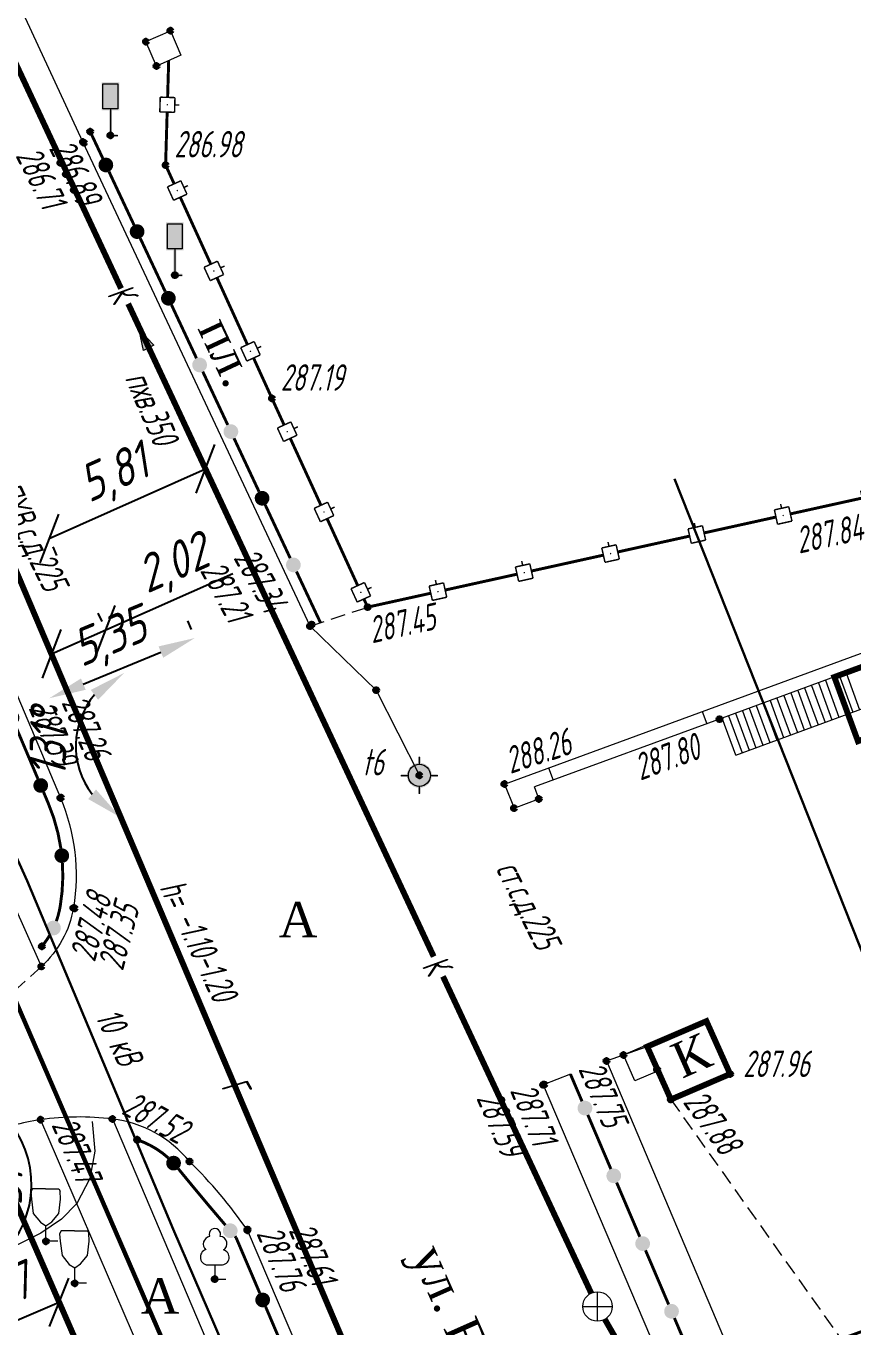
# Model space of a CAD drawing. Header units: metres. Extents: x -857 to 4713, y -766 to 4803.
# Drawn here: x 1902.26 to 1930.33, y 1493.34 to 1537.49 of the extents above; entities that cross this region are included whole.
import ezdxf

# ---------------------------------------------------------------- set-up
doc = ezdxf.new("R2010")
doc.units = ezdxf.units.M
doc.set_wipeout_variables(frame=1)
for name, pattern in [('COMMUN', [6, 5, -1]), ('DASHED', [0.75, 0.5, -0.25]), ('DASHEDX2', [1.5, 1, -0.5])]:
    doc.linetypes.add(name, pattern=pattern)
for name, color, linetype, lineweight, transparency in [('51361800', 7, 'Continuous', 18, 0.65), ('71133100', 7, 'Continuous', 18, 0.65), ('71133200', 7, 'Continuous', 18, 0.65), ('82211000', 7, 'Continuous', 18, 0.65), ('82212000', 7, 'Continuous', 18, 0.65), ('82212100', 7, 'Continuous', 18, 0.65), ('Commun', 7, 'Continuous', 18, 0.65), ('ELE_SKLAD', 7, 'Continuous', 18, 0.65), ('GEO_POINTS', 7, 'Continuous', 18, 0.65), ('Otm', 7, 'Continuous', 18, 0.65), ('R_Поверхность9_CNT-MIN', 7, 'Continuous', 18, 0.65), ('Sit', 7, 'Continuous', 18, 0.65), ('Text', 7, 'Continuous', 18, 0.65), ('Text_com', 7, 'Continuous', 18, 0.65), ('Us_znak', 7, 'Continuous', 18, 0.65), ('Us_znak_fon', 7, 'Continuous', 18, 0.65)]:
    doc.layers.add(name, color=color, linetype=linetype, lineweight=lineweight, transparency=transparency)
doc.styles.add('eskd', font='ESKD1.shx', dxfattribs={"width": 1.2, "oblique": 15})
doc.styles.get("Standard").update_dxf_attribs({"font": 'GOST_0.TTF', "oblique": 15})
doc.styles.add('style1', font='times.ttf', dxfattribs={"height": 1})
doc.linetypes.add('KABELww_500', pattern='A,0.0001,-0.4,[131,ltypeshp.shx,S=0.4,R=90,X=0.4,Y=-0.4],0.2,[131,ltypeshp.shx,S=0.2,R=90,X=0.4,Y=-0.2],3.6,[131,ltypeshp.shx,S=0.2,R=-90,X=-0.4,Y=0.2],0.2,[131,ltypeshp.shx,S=0.4,R=-90,X=-0.4,Y=0.4],-0.8,4,-0.4', length=9.6001)
doc.linetypes.add('ПОДЗ_ЛИНИИ_СВЯЗИ', pattern='A,4.8,-0.2,[133,ltypeshp.shx,S=0.2,R=0,X=-0.2,Y=0],-0.2,4.8,-2', length=12)
doc.dimstyles.new('ISO-25', dxfattribs={"dimtxt": 2.5, "dimasz": 2.5, "dimexe": 1.25, "dimexo": 0.625, "dimtad": 1, "dimtxsty": 'Standard', "dimcen": 2.5, "dimadec": 0, "dimazin": 0, "dimtfac": 1, "dimtmove": 0, "dimatfit": 3, "dimfxl": 1, "dimarcsym": 0})

# ---------------------------------------------------------------- blocks, each defined once
blk = doc.blocks.new('71133100')
for p, q in [((-0.39, 0.96), (0.43, 0.96)), ((0, 0.96), (0, 0)), ((0, 0), (0.75, 0))]:
    blk.add_line(p, q)
for centre, radius, start, end in [((-0.26, 2.38), 0.52, 101.09, 227.21), ((0.01, 3.04), 0.39, 339.52, 198.62), ((0.33, 2.4), 0.5, 301.87, 85.62), ((-0.439, 1.495), 0.538, 107.10582, 275.23057), ((0.46, 1.48), 0.52, 267.04, 76.7)]:
    blk.add_arc(centre, radius, start, end)
at = {"style": 'eskd', "oblique": 14.99998}
blk.add_attdef('Z', (1.702, -0.173), '', height=2, dxfattribs=at)
blk = doc.blocks.new('71133200')
for p, q in [((-0.924145, 3.560442), (-1.024145, 3.360442)), ((-0.024145, 3.560442), (-0.924145, 3.560442)), ((-0.024145, 3.560442), (0.875855, 3.560442)), ((0.875855, 3.560442), (0.958164, 3.395824)), ((-1.024145, 3.360442), (-0.977382, 2.864397)), ((-0.977382, 2.864397), (-0.861899, 1.88241)), ((0.861899, 1.88241), (0.975974, 2.864397)), ((0.975974, 2.864397), (0.958164, 3.395824)), ((-0.861899, 1.88241), (-0.374616, 1.28565)), ((0.401375, 1.321765), (0.861899, 1.88241)), ((-0.374616, 1.28565), (0, 1.039723)), ((0, 1.039723), (0.401375, 1.321765)), ((0, 0), (0, 1.039723)), ((0.8, 0), (0, 0))]:
    blk.add_line(p, q)
at = {"style": 'eskd', "oblique": 14.99997778}
blk.add_attdef('Z', (1.873004, -0.239356), '', height=2, dxfattribs=at)
blk = doc.blocks.new('*U50')
at = {"layer": '82212100', "linetype": 'Continuous', "ltscale": 0.5}
for points in [[(5192343.338, 4969098.199, 1), (5192343.291, 4969098.182, 1)], [(5192340.522, 4969097.164, 1), (5192340.475, 4969097.147, 1)]]:
    blk.add_hatch(color=256, dxfattribs=at).paths.add_polyline_path(points, flags=0)
for points, const_width in [([(5192340.733, 4969097.242), (5192343.08, 4969098.104)], 0.1), ([(5192342.994, 4969098.339), (5192343.463, 4969098.511)], 0.05), ([(5192343.166, 4969097.869), (5192342.994, 4969098.339)], 0.05), ([(5192343.463, 4969098.511), (5192343.636, 4969098.042)], 0.05), ([(5192343.636, 4969098.042), (5192343.166, 4969097.869)], 0.05), ([(5192343.401, 4969097.956), (5192343.453, 4969097.815)], 0.05), ([(5192340.178, 4969097.304), (5192340.647, 4969097.477)], 0.05), ([(5192340.35, 4969096.835), (5192340.178, 4969097.304)], 0.05), ([(5192340.647, 4969097.477), (5192340.82, 4969097.007)], 0.05), ([(5192340.82, 4969097.007), (5192340.35, 4969096.835)], 0.05), ([(5192340.585, 4969096.921), (5192340.637, 4969096.78)], 0.05)]:
    blk.add_lwpolyline(points, dxfattribs=dict(at, const_width=const_width))
at = {"layer": '82212100', "ltscale": 0.5, "const_width": 0.1}
blk.add_lwpolyline([(5192343.549, 4969098.276), (5192343.628, 4969098.305)], dxfattribs=at)
at = {"layer": '82212100', "linetype": 'Continuous', "ltscale": 0.5, "flags": 128}
blk.add_lwpolyline([(5192339.091, 4969096.639, 0.1, 0.1, 0), (5192340.264, 4969097.07, 0, 0, 0)], format="xyseb", dxfattribs=at)
blk = doc.blocks.new('*U61')
at = {"layer": '82211000', "linetype": 'Continuous', "ltscale": 0.5}
for points in [[(5192318.876, 4969103.266, 1), (5192318.535, 4969103.632, 1)], [(5192320.791, 4969100.965, 1), (5192320.465, 4969101.344, 1)], [(5192321.829, 4969098.573, 1), (5192321.632, 4969099.033, 1)], [(5192322.81, 4969096.273, 1), (5192322.614, 4969096.733, 1)], [(5192323.791, 4969093.974, 1), (5192323.595, 4969094.434, 1)], [(5192324.772, 4969091.675, 1), (5192324.576, 4969092.135, 1)], [(5192325.753, 4969089.375, 1), (5192325.557, 4969089.835, 1)], [(5192326.735, 4969087.076, 1), (5192326.538, 4969087.536, 1)], [(5192327.717, 4969084.777, 1), (5192327.52, 4969085.236, 1)], [(5192328.702, 4969082.479, 1), (5192328.505, 4969082.939, 1)], [(5192329.687, 4969080.182, 1), (5192329.49, 4969080.641, 1)], [(5192330.673, 4969077.884, 1), (5192330.476, 4969078.343, 1)], [(5192331.658, 4969075.586, 1), (5192331.461, 4969076.046, 1)], [(5192332.644, 4969073.289, 1), (5192332.447, 4969073.748, 1)], [(5192333.63, 4969070.992, 1), (5192333.433, 4969071.451, 1)], [(5192334.616, 4969068.694, 1), (5192334.419, 4969069.154, 1)], [(5192335.602, 4969066.397, 1), (5192335.405, 4969066.857, 1)], [(5192336.589, 4969064.1, 1), (5192336.391, 4969064.559, 1)], [(5192337.575, 4969061.803, 1), (5192337.378, 4969062.262, 1)]]:
    blk.add_hatch(color=256, dxfattribs=at).paths.add_polyline_path(points, flags=0)
at = {"layer": '82211000', "ltscale": 0.5, "const_width": 0.1}
blk.add_lwpolyline([(5192318.528, 4969103.624, 0.104596), (5192317.469, 4969104.242, 0.104596)], format="xyb", dxfattribs=at)
at = {"layer": '82211000', "linetype": 'Continuous', "ltscale": 0.5}
for points in [[(5192320.465, 4969101.344, 0.1, 0.1, -0.006177), (5192318.898, 4969103.219, 0.1, 0.1, 0.004219), (5192318.868, 4969103.259, 0, 0, 0)], [(5192321.632, 4969099.033, 0.1, 0.1, 0), (5192320.824, 4969100.927, 0.1, 0.1, -0.000126), (5192320.791, 4969100.965, 0, 0, 0)], [(5192327.52, 4969085.236, 0.1, 0.1, 0), (5192327.476, 4969085.338, 0.1, 0.1, 0), (5192326.735, 4969087.076, 0, 0, 0)], [(5192332.447, 4969073.748, 0.1, 0.1, 0), (5192331.9, 4969075.021, 0.1, 0.1, 0), (5192331.658, 4969075.586, 0, 0, 0)]]:
    blk.add_lwpolyline(points, format="xyseb", dxfattribs=at)
at = {"layer": '82211000', "linetype": 'Continuous', "ltscale": 0.5, "const_width": 0.1}
for points in [[(5192322.614, 4969096.733), (5192321.829, 4969098.573)], [(5192323.595, 4969094.434), (5192322.81, 4969096.273)], [(5192324.576, 4969092.135), (5192323.791, 4969093.974)], [(5192325.557, 4969089.835), (5192324.772, 4969091.675)], [(5192326.538, 4969087.536), (5192325.753, 4969089.375)], [(5192328.505, 4969082.939), (5192327.717, 4969084.777)], [(5192329.49, 4969080.641), (5192328.702, 4969082.479)], [(5192330.476, 4969078.343), (5192329.687, 4969080.182)], [(5192331.461, 4969076.046), (5192330.673, 4969077.884)], [(5192333.433, 4969071.451), (5192332.644, 4969073.289)], [(5192334.419, 4969069.154), (5192333.63, 4969070.992)], [(5192335.405, 4969066.857), (5192334.616, 4969068.694)], [(5192336.391, 4969064.559), (5192335.602, 4969066.397)], [(5192337.378, 4969062.262), (5192336.589, 4969064.1)]]:
    blk.add_lwpolyline(points, dxfattribs=at)
at = {"layer": '82211000', "linetype": 'Continuous', "ltscale": 0.5, "flags": 128}
blk.add_lwpolyline([(5192337.969, 4969060.884, 0.1, 0.1, 0), (5192337.575, 4969061.803, 0, 0, 0)], format="xyseb", dxfattribs=at)
blk = doc.blocks.new('*U62')
at = {"layer": '82211000', "linetype": 'Continuous', "ltscale": 0.5}
for points in [[(5192312.151, 4969121.11, 1), (5192312.346, 4969120.65, 1)], [(5192313.125, 4969118.808, 1), (5192313.32, 4969118.347, 1)], [(5192314.099, 4969116.505, 1), (5192314.294, 4969116.045, 1)], [(5192314.885, 4969114.14, 1), (5192314.938, 4969113.643, 1)], [(5192314.735, 4969111.661, 1), (5192314.524, 4969111.208, 1)]]:
    blk.add_hatch(color=256, dxfattribs=at).paths.add_polyline_path(points, flags=0)
at = {"layer": '82211000', "linetype": 'Continuous', "ltscale": 0.5, "flags": 128}
blk.add_lwpolyline([(5192311.762, 4969122.031, 0.1, 0.1, 0), (5192312.151, 4969121.11, 0, 0, 0)], format="xyseb", dxfattribs=at)
at = {"layer": '82211000', "linetype": 'Continuous', "ltscale": 0.5, "const_width": 0.1}
for points in [[(5192312.346, 4969120.65), (5192313.125, 4969118.808)], [(5192313.32, 4969118.347), (5192314.099, 4969116.505)]]:
    blk.add_lwpolyline(points, dxfattribs=at)
at = {"layer": '82211000', "linetype": 'Continuous', "ltscale": 0.5}
for points in [[(5192314.294, 4969116.045, 0.1, 0.1, 0), (5192314.45, 4969115.675, 0.1, 0.1, -0.063691), (5192314.88, 4969114.14, 0, 0, 0)], [(5192314.933, 4969113.643, 0.1, 0.1, -0.058102), (5192314.86, 4969112.19, 0.1, 0.1, -0.047329), (5192314.725, 4969111.666, 0, 0, 0)]]:
    blk.add_lwpolyline(points, format="xyseb", dxfattribs=at)
at = {"layer": '82211000', "ltscale": 0.5, "const_width": 0.1}
blk.add_lwpolyline([(5192314.515, 4969111.213, -0.042907), (5192314.234, 4969110.81, -0.042907)], format="xyb", dxfattribs=at)
blk = doc.blocks.new('*U65')
at = {"layer": '82211000', "linetype": 'Continuous', "ltscale": 0.5}
for points in [[(5192332.57, 4969105.548, 1), (5192332.766, 4969105.088, 1)], [(5192333.55, 4969103.248, 1), (5192333.746, 4969102.788, 1)], [(5192334.53, 4969100.948, 1), (5192334.726, 4969100.488, 1)], [(5192335.51, 4969098.648, 1), (5192335.706, 4969098.188, 1)]]:
    blk.add_hatch(color=256, dxfattribs=at).paths.add_polyline_path(points, flags=0)
at = {"layer": '82211000', "linetype": 'Continuous', "ltscale": 0.5, "flags": 128}
blk.add_lwpolyline([(5192332.178, 4969106.468, 0.1, 0.1, 0), (5192332.57, 4969105.548, 0, 0, 0)], format="xyseb", dxfattribs=at)
at = {"layer": '82211000', "linetype": 'Continuous', "ltscale": 0.5, "const_width": 0.1}
for points in [[(5192332.766, 4969105.088), (5192333.55, 4969103.248)], [(5192333.746, 4969102.788), (5192334.53, 4969100.948)], [(5192334.726, 4969100.488), (5192335.51, 4969098.648)], [(5192335.706, 4969098.188), (5192336.49, 4969096.348)]]:
    blk.add_lwpolyline(points, dxfattribs=at)
blk = doc.blocks.new('*U72')
at = {"layer": '82212000', "linetype": 'Continuous', "ltscale": 0.5}
for points in [[(5192318.496, 4969139.419, 1), (5192318.495, 4969139.369, 1)], [(5192318.819, 4969136.503, 1), (5192318.839, 4969136.457, 1)], [(5192320.062, 4969133.773, 1), (5192320.083, 4969133.727, 1)], [(5192321.306, 4969131.042, 1), (5192321.327, 4969130.997, 1)], [(5192322.552, 4969128.313, 1), (5192322.573, 4969128.268, 1)], [(5192342.303, 4969126.086, 1), (5192342.352, 4969126.097, 1)], [(5192323.801, 4969125.586, 1), (5192323.822, 4969125.541, 1)], [(5192339.373, 4969125.439, 1), (5192339.422, 4969125.45, 1)], [(5192336.444, 4969124.792, 1), (5192336.493, 4969124.803, 1)], [(5192333.514, 4969124.146, 1), (5192333.563, 4969124.157, 1)], [(5192330.585, 4969123.499, 1), (5192330.634, 4969123.51, 1)], [(5192327.655, 4969122.852, 1), (5192327.704, 4969122.863, 1)], [(5192325.051, 4969122.859, 1), (5192325.072, 4969122.813, 1)]]:
    blk.add_hatch(color=256, dxfattribs=at).paths.add_polyline_path(points, flags=0)
at = {"layer": '82212000', "linetype": 'Continuous', "ltscale": 0.5, "flags": 128}
blk.add_lwpolyline([(5192318.54, 4969140.893, 0.1, 0.1, 0), (5192318.503, 4969139.643, 0, 0, 0)], format="xyseb", dxfattribs=at)
at = {"layer": '82212000', "linetype": 'Continuous', "ltscale": 0.5}
for points, const_width in [([(5192318.238, 4969139.151), (5192318.253, 4969139.651)], 0.05), ([(5192318.253, 4969139.651), (5192318.753, 4969139.636)], 0.05), ([(5192318.753, 4969139.636), (5192318.738, 4969139.136)], 0.05), ([(5192318.746, 4969139.386), (5192318.896, 4969139.382)], 0.05), ([(5192318.738, 4969139.136), (5192318.238, 4969139.151)], 0.05), ([(5192318.498, 4969136.604), (5192318.953, 4969136.811)], 0.05), ([(5192318.705, 4969136.149), (5192318.498, 4969136.604)], 0.05), ([(5192318.953, 4969136.811), (5192319.16, 4969136.356)], 0.05), ([(5192319.056, 4969136.583), (5192319.193, 4969136.646)], 0.05), ([(5192319.16, 4969136.356), (5192318.705, 4969136.149)], 0.05), ([(5192318.933, 4969136.252), (5192319.969, 4969133.977)], 0.1), ([(5192319.741, 4969133.874), (5192320.196, 4969134.081)], 0.05), ([(5192320.196, 4969134.081), (5192320.404, 4969133.626)], 0.05), ([(5192320.3, 4969133.853), (5192320.437, 4969133.916)], 0.05), ([(5192319.949, 4969133.419), (5192319.741, 4969133.874)], 0.05), ([(5192320.404, 4969133.626), (5192319.949, 4969133.419)], 0.05), ([(5192320.176, 4969133.522), (5192321.213, 4969131.247)], 0.1), ([(5192320.985, 4969131.144), (5192321.44, 4969131.351)], 0.05), ([(5192321.44, 4969131.351), (5192321.647, 4969130.896)], 0.05), ([(5192321.192, 4969130.689), (5192320.985, 4969131.144)], 0.05), ([(5192321.647, 4969130.896), (5192321.192, 4969130.689)], 0.05), ([(5192321.544, 4969131.123), (5192321.68, 4969131.186)], 0.05), ([(5192322.231, 4969128.414), (5192322.686, 4969128.622)], 0.05), ([(5192322.686, 4969128.622), (5192322.894, 4969128.168)], 0.05), ([(5192322.439, 4969127.959), (5192322.231, 4969128.414)], 0.05), ([(5192322.894, 4969128.168), (5192322.439, 4969127.959)], 0.05), ([(5192322.79, 4969128.395), (5192322.926, 4969128.457)], 0.05), ([(5192322.667, 4969128.063), (5192323.708, 4969125.791)], 0.1), ([(5192342.029, 4969126.281), (5192342.517, 4969126.389)], 0.05), ([(5192342.273, 4969126.335), (5192342.241, 4969126.482)], 0.05), ([(5192342.517, 4969126.389), (5192342.625, 4969125.901)], 0.05), ([(5192339.642, 4969125.498), (5192342.083, 4969126.037)], 0.1), ([(5192342.137, 4969125.793), (5192342.029, 4969126.281)], 0.05), ([(5192323.48, 4969125.687), (5192323.935, 4969125.895)], 0.05), ([(5192323.689, 4969125.232), (5192323.48, 4969125.687)], 0.05), ([(5192323.935, 4969125.895), (5192324.143, 4969125.44)], 0.05), ([(5192324.039, 4969125.667), (5192324.176, 4969125.73)], 0.05), ([(5192339.1, 4969125.635), (5192339.588, 4969125.742)], 0.05), ([(5192339.207, 4969125.146), (5192339.1, 4969125.635)], 0.05), ([(5192339.344, 4969125.689), (5192339.311, 4969125.835)], 0.05), ([(5192339.588, 4969125.742), (5192339.696, 4969125.254)], 0.05), ([(5192342.625, 4969125.901), (5192342.137, 4969125.793)], 0.05), ([(5192324.143, 4969125.44), (5192323.689, 4969125.232)], 0.05), ([(5192323.916, 4969125.336), (5192324.957, 4969123.063)], 0.1), ([(5192336.17, 4969124.988), (5192336.658, 4969125.096)], 0.05), ([(5192336.414, 4969125.042), (5192336.382, 4969125.188)], 0.05), ([(5192336.658, 4969125.096), (5192336.766, 4969124.608)], 0.05), ([(5192336.712, 4969124.852), (5192339.154, 4969125.391)], 0.1), ([(5192339.696, 4969125.254), (5192339.207, 4969125.146)], 0.05), ([(5192333.783, 4969124.205), (5192336.224, 4969124.744)], 0.1), ([(5192336.278, 4969124.5), (5192336.17, 4969124.988)], 0.05), ([(5192333.241, 4969124.341), (5192333.729, 4969124.449)], 0.05), ([(5192333.349, 4969123.853), (5192333.241, 4969124.341)], 0.05), ([(5192333.485, 4969124.395), (5192333.453, 4969124.542)], 0.05), ([(5192333.729, 4969124.449), (5192333.837, 4969123.961)], 0.05), ([(5192336.766, 4969124.608), (5192336.278, 4969124.5)], 0.05), ([(5192330.311, 4969123.695), (5192330.799, 4969123.802)], 0.05), ([(5192330.555, 4969123.749), (5192330.523, 4969123.895)], 0.05), ([(5192330.799, 4969123.802), (5192330.907, 4969123.314)], 0.05), ([(5192330.853, 4969123.558), (5192333.295, 4969124.097)], 0.1), ([(5192333.837, 4969123.961), (5192333.349, 4969123.853)], 0.05), ([(5192327.924, 4969122.912), (5192330.365, 4969123.451)], 0.1), ([(5192330.419, 4969123.206), (5192330.311, 4969123.695)], 0.05), ([(5192330.907, 4969123.314), (5192330.419, 4969123.206)], 0.05), ([(5192324.73, 4969122.959), (5192325.185, 4969123.167)], 0.05), ([(5192324.938, 4969122.505), (5192324.73, 4969122.959)], 0.05), ([(5192325.185, 4969123.167), (5192325.393, 4969122.713)], 0.05), ([(5192325.289, 4969122.94), (5192325.425, 4969123.003)], 0.05), ([(5192327.382, 4969123.048), (5192327.87, 4969123.156)], 0.05), ([(5192327.49, 4969122.56), (5192327.382, 4969123.048)], 0.05), ([(5192327.626, 4969123.102), (5192327.594, 4969123.248)], 0.05), ([(5192327.87, 4969123.156), (5192327.978, 4969122.668)], 0.05), ([(5192325.393, 4969122.713), (5192324.938, 4969122.505)], 0.05), ([(5192327.978, 4969122.668), (5192327.49, 4969122.56)], 0.05)]:
    blk.add_lwpolyline(points, dxfattribs=dict(at, const_width=const_width))
for points in [[(5192318.488, 4969139.144, 0.1, 0.1, 0), (5192318.435, 4969137.344, 0.1, 0.1, 0), (5192318.725, 4969136.707, 0, 0, 0)], [(5192321.42, 4969130.792, 0.1, 0.1, 0), (5192322.045, 4969129.42, 0.1, 0.1, 0), (5192322.458, 4969128.518, 0, 0, 0)], [(5192325.166, 4969122.609, 0.1, 0.1, 0), (5192325.293, 4969122.331, 0.1, 0.1, 0), (5192327.436, 4969122.804, 0, 0, 0)]]:
    blk.add_lwpolyline(points, format="xyseb", dxfattribs=at)
at = {"layer": '82212000', "ltscale": 0.5, "const_width": 0.1}
blk.add_lwpolyline([(5192342.571, 4969126.145), (5192342.744, 4969126.183)], dxfattribs=at)
blk = doc.blocks.new('*U75')
at = {"layer": '82211000', "linetype": 'Continuous', "ltscale": 0.5}
for points in [[(5192316.301, 4969137.575, 1), (5192316.513, 4969137.122, 1)], [(5192317.362, 4969135.311, 1), (5192317.574, 4969134.858, 1)], [(5192318.423, 4969133.047, 1), (5192318.635, 4969132.595, 1)], [(5192319.483, 4969130.784, 1), (5192319.696, 4969130.331, 1)], [(5192320.544, 4969128.52, 1), (5192320.757, 4969128.067, 1)], [(5192321.605, 4969126.256, 1), (5192321.817, 4969125.803, 1)], [(5192322.666, 4969123.992, 1), (5192322.878, 4969123.54, 1)]]:
    blk.add_hatch(color=256, dxfattribs=at).paths.add_polyline_path(points, flags=0)
at = {"layer": '82211000', "linetype": 'Continuous', "ltscale": 0.5, "flags": 128}
blk.add_lwpolyline([(5192315.876, 4969138.48, 0.1, 0.1, 0), (5192316.301, 4969137.575, 0, 0, 0)], format="xyseb", dxfattribs=at)
at = {"layer": '82211000', "linetype": 'Continuous', "ltscale": 0.5, "const_width": 0.1}
for points in [[(5192316.513, 4969137.122), (5192317.362, 4969135.311)], [(5192317.574, 4969134.858), (5192318.423, 4969133.047)], [(5192318.635, 4969132.595), (5192319.483, 4969130.784)], [(5192319.696, 4969130.331), (5192320.544, 4969128.52)], [(5192320.757, 4969128.067), (5192321.605, 4969126.256)], [(5192321.817, 4969125.803), (5192322.666, 4969123.992)]]:
    blk.add_lwpolyline(points, dxfattribs=at)
at = {"layer": '82211000', "ltscale": 0.5, "const_width": 0.1}
blk.add_lwpolyline([(5192322.878, 4969123.54), (5192323.693, 4969121.801)], dxfattribs=at)
blk = doc.blocks.new('51361800a')
at = {"style": 'eskd', "oblique": 15}
for tag, p in [('Z', (1.722, 1.4)), ('Z1', (1.722, -1)), ('Z2', (1.722, -3.4))]:
    blk.add_attdef(tag, p, '', height=2, dxfattribs=at)
at = {"color": 7}
blk.add_wipeout([(-0.098, 1), (-0.292, 0.962), (-0.474, 0.886), (-0.637, 0.777), (-0.777, 0.637), (-0.886, 0.474), (-0.962, 0.292), (-1, 0.098), (-1, -0.098), (-0.962, -0.292), (-0.886, -0.474), (-0.777, -0.637), (-0.637, -0.777), (-0.474, -0.886), (-0.292, -0.962), (-0.098, -1), (0.098, -1), (0.292, -0.962), (0.474, -0.886), (0.637, -0.777), (0.777, -0.637), (0.886, -0.474), (0.962, -0.292), (1, -0.098), (1, 0.098), (0.962, 0.292), (0.886, 0.474), (0.777, 0.637), (0.637, 0.777), (0.474, 0.886), (0.292, 0.962), (0.098, 1)], dxfattribs=at)
for p, q in [((0, -1), (0, 1)), ((-1, 0), (1, 0))]:
    blk.add_line(p, q)
blk.add_circle((0, 0), 1)
blk = doc.blocks.new('ZNAK')
at = {"layer": 'Us_znak_fon', "true_color": 0xffffff}
blk.add_hatch(color=7, dxfattribs=at).paths.add_polyline_path([(0.3, 1.8), (-0.3, 1.8), (-0.3, 0.85), (-0.05, 0.85), (-0.05, -0.05), (0.25, -0.05), (0.25, 0.05), (0.05, 0.05), (0.05, 0.85), (0.3, 0.85)])
at = {"layer": 'Us_znak', "color": 0, "linetype": 'Continuous', "lineweight": -2, "ltscale": 10}
blk.add_lwpolyline([(-0.25, 1.75), (0.25, 1.75), (0.25, 0.9), (-0.25, 0.9)], close=True, dxfattribs=at)
at = {"layer": 'Us_znak', "linetype": 'DASHEDX2', "ltscale": 10}
blk.add_lwpolyline([(0, 0.9), (0, 0), (0.25, 0)], dxfattribs=at)
blk = doc.blocks.new('A$C52264BE2')
at = {"layer": 'Sit'}
h = blk.add_hatch(color=32, dxfattribs=at)
h.dxf.hatch_style = 1
h.paths.add_polyline_path([(0, 0.374), (0.714, 0.443), (0.15, 0)])
at = {"layer": 'Sit', "color": 32, "elevation": 285.308}
blk.add_lwpolyline([(0, 0.374), (0.714, 0.443), (0.15, 0), (0, 0.374)], dxfattribs=at)
blk = doc.blocks.new('POINT')
at = {"layer": 'Us_znak', "linetype": 'Continuous', "lineweight": -2}
h = blk.add_hatch(color=0, dxfattribs=at)
edge = h.paths.add_edge_path()
edge.add_arc((0, 0), 0.05, 0, 360)
at = {"layer": 'Us_znak_fon', "linetype": 'Continuous', "true_color": 0xffffff}
blk.add_hatch(color=7, dxfattribs=at).paths.add_polyline_path([(-0.422, 0.05, -0.346708), (-0.05, 0.422), (-0.05, 0.625), (0.05, 0.625), (0.05, 0.422, -0.346708), (0.422, 0.05), (0.625, 0.05), (0.625, -0.05), (0.422, -0.05, -0.346708), (0.05, -0.422), (0.05, -0.625), (-0.05, -0.625), (-0.05, -0.422, -0.346708), (-0.422, -0.05), (-0.625, -0.05), (-0.625, 0.05)])
at = {"layer": 'Us_znak', "color": 0, "linetype": 'Continuous', "lineweight": -2}
for p, q in [((0, 0.375), (0, 0.625)), ((-0.625, 0), (-0.375, 0)), ((0.375, 0), (0.625, 0)), ((0, -0.625), (0, -0.375))]:
    blk.add_line(p, q, dxfattribs=at)
for radius in [0.375, 0.05]:
    blk.add_circle((0, 0), radius, dxfattribs=at)
blk = doc.blocks.new('_Oblique')
at = {"color": 0, "linetype": 'ByBlock', "lineweight": -2}
blk.add_line((-0.5, -0.5), (0.5, 0.5), dxfattribs=at)
blk = doc.blocks.new('*D113')
at = {"color": 0, "lineweight": -2, "transparency": 16777216}
for p, q in [((1904.963, 1516.982), (1909.276, 1518.891)), ((1904.836, 1517.268), (1904.71, 1517.553)), ((1902.991, 1516.451), (1902.865, 1516.736)), ((1903.118, 1516.165), (1904.963, 1516.982))]:
    blk.add_line(p, q, dxfattribs=at)
at = {"layer": 'Defpoints', "color": 0, "transparency": 16777216}
for p in [(1904.963, 1516.982), (1904.963, 1516.982), (1903.118, 1516.165)]:
    blk.add_point(p, dxfattribs=at)
at = {"color": 0, "lineweight": -2, "transparency": 16777216, "xscale": 1.25, "yscale": 1.25, "zscale": 1.25}
for p, rotation in [((1904.963, 1516.982), 23.87615113936578), ((1903.118, 1516.165), 203.8761511393658)]:
    blk.add_blockref('_Oblique', p, dxfattribs=dict(at, rotation=rotation))
at = {"color": 0, "transparency": 16777216, "insert": (1907.273, 1519.132), "char_height": 1.25, "attachment_point": 5, "rotation": 23.8762}
blk.add_mtext('2,02', dxfattribs=at)
blk = doc.blocks.new('*D122')
at = {"color": 0, "lineweight": -2, "transparency": 16777216}
for p, q in [((1903.188, 1494.587), (1903.624, 1493.574)), ((1899.915, 1492.659), (1903.377, 1494.148)), ((1899.726, 1493.098), (1900.162, 1492.085))]:
    blk.add_line(p, q, dxfattribs=at)
at = {"layer": 'Defpoints', "color": 0, "transparency": 16777216}
for p in [(1903.065, 1494.874), (1903.377, 1494.148), (1899.603, 1493.385)]:
    blk.add_point(p, dxfattribs=at)
at = {"color": 0, "lineweight": -2, "transparency": 16777216, "xscale": 1.25, "yscale": 1.25, "zscale": 1.25}
for p, rotation in [((1903.377, 1494.148), 23.27650189948179), ((1899.915, 1492.659), 203.2765018994818)]:
    blk.add_blockref('_Oblique', p, dxfattribs=dict(at, rotation=rotation))
at = {"color": 0, "transparency": 16777216, "insert": (1901.239, 1494.351), "char_height": 1.25, "attachment_point": 5, "rotation": 23.2765}
blk.add_mtext('3,77', dxfattribs=at)
blk = doc.blocks.new('*D123')
at = {"color": 0, "lineweight": -2, "transparency": 16777216}
for p, q in [((1903.039, 1520.082), (1908.348, 1522.448)), ((1908.475, 1522.162), (1908.602, 1521.877)), ((1903.167, 1519.797), (1903.294, 1519.511))]:
    blk.add_line(p, q, dxfattribs=at)
at = {"layer": 'Defpoints', "color": 0, "transparency": 16777216}
for p in [(1908.348, 1522.448), (1908.348, 1522.448), (1903.039, 1520.082)]:
    blk.add_point(p, dxfattribs=at)
at = {"color": 0, "lineweight": -2, "transparency": 16777216, "xscale": 1.25, "yscale": 1.25, "zscale": 1.25}
for p, rotation in [((1908.348, 1522.448), 24.01759159177608), ((1903.039, 1520.082), 204.0175915917761)]:
    blk.add_blockref('_Oblique', p, dxfattribs=dict(at, rotation=rotation))
at = {"color": 0, "transparency": 16777216, "insert": (1905.274, 1522.207), "char_height": 1.25, "attachment_point": 5, "rotation": 24.0176}
blk.add_mtext('5,81', dxfattribs=at)
blk = doc.blocks.new('*D198')
at = {"color": 0, "lineweight": -2, "transparency": 16777216}
blk.add_arc((1906.638, 1513.037), 2.694, 139.8285, 217.4859, dxfattribs=at)
at = {"color": 0, "transparency": 16777216}
for points in [[(1904.455, 1514.942), (1904.703, 1514.607), (1905.585, 1515.517)], [(1904.631, 1511.559), (1904.368, 1511.236), (1905.47, 1510.609)]]:
    blk.add_solid(points, dxfattribs=at)
at = {"layer": 'Defpoints', "color": 0, "transparency": 16777216}
for p in [(1882.695, 1569.44, 283.113), (1904.162, 1514.099), (1906.638, 1513.037, 284.537), (1906.638, 1513.037, 284.537), (1899.584, 1498.371, 284.715)]:
    blk.add_point(p, dxfattribs=at)
at = {"color": 0, "transparency": 16777216, "insert": (1903.007, 1513.122), "char_height": 1.25, "attachment_point": 5, "rotation": 88.6572}
blk.add_mtext('131°', dxfattribs=at)
blk = doc.blocks.new('*D199')
at = {"color": 0, "lineweight": -2, "transparency": 16777216}
blk.add_arc((1899.069, 1498.153), 3.375, 314.4852, 42.967, dxfattribs=at)
at = {"color": 0, "transparency": 16777216}
for points in [[(1901.415, 1500.285), (1901.662, 1500.621), (1900.532, 1501.194)], [(1901.55, 1495.572), (1901.318, 1495.918), (1900.395, 1495.05)]]:
    blk.add_solid(points, dxfattribs=at)
at = {"layer": 'Defpoints', "color": 0, "transparency": 16777216}
for p in [(1906.123, 1512.818, 284.537), (1899.069, 1498.153, 284.715), (1899.069, 1498.153), (1902.172, 1496.827), (1916.204, 1458.057)]:
    blk.add_point(p, dxfattribs=at)
at = {"color": 0, "transparency": 16777216, "insert": (1901.506, 1498.099), "char_height": 1.25, "attachment_point": 5, "rotation": 88.7261}
blk.add_mtext('131°', dxfattribs=at)
blk = doc.blocks.new('*D226')
at = {"color": 0, "lineweight": -2, "transparency": 16777216}
for p, q in [((1907.869, 1516.994), (1907.749, 1517.283)), ((1904.201, 1515.138), (1906.833, 1516.227)), ((1903.166, 1514.372), (1903.285, 1514.083))]:
    blk.add_line(p, q, dxfattribs=at)
at = {"color": 0, "transparency": 16777216}
for points in [[(1906.754, 1516.42), (1906.913, 1516.035), (1907.988, 1516.705)], [(1904.122, 1515.331), (1904.281, 1514.946), (1903.046, 1514.66)]]:
    blk.add_solid(points, dxfattribs=at)
at = {"layer": 'Defpoints', "color": 0, "transparency": 16777216}
for p in [(1907.988, 1516.705, 287.199), (1907.988, 1516.705), (1903.046, 1514.66)]:
    blk.add_point(p, dxfattribs=at)
at = {"color": 0, "transparency": 16777216, "insert": (1905.123, 1516.636), "char_height": 1.25, "attachment_point": 5, "rotation": 22.4792}
blk.add_mtext('5,35', dxfattribs=at)

msp = doc.modelspace()

# ---------------------------------------------------------------- linework, layer by layer
at = {"color": 192, "linetype": 'ПОДЗ_ЛИНИИ_СВЯЗИ', "lineweight": 60, "ltscale": 0.4, "const_width": 0.15, "elevation": 290.074, "flags": 128}
msp.add_lwpolyline([(1918.121, 1466.925), (1881.223, 1552.158)], dxfattribs=at)
at = {"layer": 'Commun', "color": 1, "linetype": 'KABELww_500', "lineweight": 30, "flags": 128}
for points in [[(1902.3, 1508.453), (1861.765, 1598.39)], [(1902.3, 1508.453), (1907.247, 1496.628), (1915.094, 1478.449), (1925.833, 1453.741), (1943.82, 1411.454), (1947.767, 1402.432), (1954.32, 1387.493), (1973.029, 1345.148), (1987.375, 1312.339), (2001.279, 1279.81), (2013.185, 1252.155), (2013.185, 1252.155)]]:
    msp.add_lwpolyline(points, dxfattribs=at)
at = {"layer": 'Commun', "color": 4, "linetype": 'COMMUN', "ltscale": 0.7, "const_width": 0.2, "elevation": 287.906, "flags": 128}
msp.add_lwpolyline([(1881.85, 1566.264), (1918.476, 1479.984)], dxfattribs=at)
at = {"layer": 'Commun', "color": 32, "linetype": 'COMMUN', "ltscale": 0.7, "const_width": 0.2, "elevation": 288.999, "flags": 128}
for points in [[(1905.483, 1528.572), (1901.166, 1537.803)], [(1916.095, 1505.885), (1905.724, 1528.058)], [(1921.441, 1494.455), (1916.409, 1505.214)], [(1927.142, 1484.454), (1921.903, 1493.567)]]:
    msp.add_lwpolyline(points, dxfattribs=at)
at = {"layer": 'Commun', "color": 1, "linetype": 'KABELww_500', "lineweight": 30, "elevation": 289.986, "flags": 128}
msp.add_lwpolyline([(1971.025, 1406.711), (1959.032, 1440.012), (1946.823, 1467.845), (1931.31, 1504.346), (1924.271, 1522.106)], dxfattribs=at)
at = {"layer": 'Commun', "color": 106, "linetype": 'COMMUN', "ltscale": 0.7, "const_width": 0.2, "elevation": 285.381, "flags": 128}
msp.add_lwpolyline([(1900.723, 1500.249), (1912.412, 1473.422)], dxfattribs=at)
at = {"layer": 'GEO_POINTS', "lineweight": 60}
for centre in [(1907.155, 1537.33, 286.905), (1906.326, 1536.96, 286.912), (1906.684, 1536.13, 287.928), (1904.435, 1533.903, 286.873), (1905.119, 1533.776, 286.922), (1904.19, 1533.553, 286.714), (1904.225, 1533.521, 286.891), (1906.994, 1532.766, 286.978), (1907.31, 1529.026, 287.055), (1910.604, 1524.843, 287.191), (1913.852, 1517.753, 287.45), (1911.898, 1517.107, 287.207), (1911.951, 1517.162, 287.343), (1914.14, 1514.934, 287.418), (1925.796, 1513.951, 287.803), (1915.609, 1512.04, 287.436), (1918.492, 1511.746, 288.263), (1903.423, 1511.273, 287.392), (1903.444, 1511.281, 287.258), (1919.663, 1511.24, 287.6), (1918.821, 1510.925, 287.547), (1903.863, 1507.537, 287.475), (1903.908, 1507.525, 287.35), (1902.793, 1506.232, 287.366), (1902.778, 1505.551, 287.344), (1922.539, 1502.546, 287.753), (1921.96, 1502.342, 287.746), (1923.677, 1502.048, 287.851), (1919.812, 1501.533, 287.59), (1919.849, 1501.54, 287.71), (1926.156, 1501.898, 287.963), (1924.145, 1501.033, 287.88), (1902.753, 1500.345, 287.471), (1905.188, 1500.37, 287.521), (1906.028, 1499.665, 287.528), (1907.806, 1498.926, 287.574), (1902.934, 1496.218, 287.607), (1909.769, 1496.591, 287.756), (1909.775, 1496.616, 287.611), (1908.662, 1494.933, 287.726), (1903.909, 1494.79, 287.722)]:
    msp.add_circle(centre, 0.06, dxfattribs=at)
at = {"layer": 'R_Поверхность9_CNT-MIN', "color": 32, "elevation": 287.5, "flags": 128}
msp.add_lwpolyline([(1904.5, 1500.282), (1904.596, 1499.279), (1904.422, 1498.35), (1903.977, 1497.496), (1903.463, 1496.97), (1902.76, 1496.497), (1899.903, 1495.075)], dxfattribs=at)
at = {"layer": 'Sit', "flags": 128}
for points, elevation in [([(1911.898, 1517.107), (1904.19, 1533.553), (1898.466, 1545.867), (1892.401, 1559.11), (1885.883, 1573.711), (1876.722, 1594.02), (1875.529, 1596.732, -0.178713), (1875.17, 1602.615, -0.0486), (1876.343, 1605.47, -0.50364)], 287.207), ([(1900.735, 1517.629), (1903.423, 1511.273, -0.142476), (1903.863, 1507.537, -0.168539), (1902.778, 1505.551)], 285.237), ([(1927.136, 1456.096), (1920.873, 1470.621), (1916.449, 1480.937), (1909.769, 1496.591, 0.047662), (1907.806, 1498.926, 0.193913), (1905.188, 1500.37, 0.065939), (1902.753, 1500.345, 0.067327), (1900.925, 1499.825), (1893.516, 1496.594)], 287.405)]:
    msp.add_lwpolyline(points, format="xyb", dxfattribs=dict(at, elevation=elevation))
for points, elevation in [([(1906.684, 1536.13), (1906.326, 1536.96), (1907.155, 1537.33), (1907.514, 1536.5)], 287.928), ([(1922.539, 1502.546), (1923.357, 1502.904), (1923.743, 1502.019), (1922.925, 1501.661)], 287.753)]:
    msp.add_lwpolyline(points, close=True, dxfattribs=dict(at, elevation=elevation))
for points, elevation in [([(1918.492, 1511.746), (1935.385, 1517.944)], 288.263), ([(1902.778, 1505.551), (1897.865, 1516.57), (1900.735, 1517.629)], 287.366), ([(1911.898, 1517.107), (1914.14, 1514.934), (1915.609, 1512.04)], 287.207), ([(1929.694, 1515.381), (1925.891, 1513.986)], 288.103), ([(1929.388, 1515.269), (1929.849, 1514.012)], 288.103), ([(1929.623, 1515.355), (1930.084, 1514.098)], 288.103), ([(1929.857, 1515.441), (1930.318, 1514.184)], 288.103), ([(1930.092, 1515.527), (1930.553, 1514.271)], 288.103), ([(1926.352, 1512.729), (1932.903, 1515.133)], 287.803), ([(1928.214, 1514.838), (1928.675, 1513.582)], 288.103), ([(1928.449, 1514.925), (1928.91, 1513.668)], 288.103), ([(1928.684, 1515.011), (1929.145, 1513.754)], 288.103), ([(1928.918, 1515.097), (1929.38, 1513.84)], 288.103), ([(1929.153, 1515.183), (1929.614, 1513.926)], 288.103), ([(1927.041, 1514.408), (1927.502, 1513.151)], 288.103), ([(1927.276, 1514.494), (1927.737, 1513.237)], 288.103), ([(1927.51, 1514.58), (1927.971, 1513.323)], 288.103), ([(1927.745, 1514.666), (1928.206, 1513.409)], 288.103), ([(1927.98, 1514.752), (1928.441, 1513.496)], 288.103), ([(1925.891, 1513.986), (1919.514, 1511.646)], 287.803), ([(1925.206, 1514.21), (1925.36, 1513.791)], 287.803), ([(1926.352, 1512.729), (1925.891, 1513.986)], 287.803), ([(1926.102, 1514.063), (1926.563, 1512.807)], 288.103), ([(1926.337, 1514.149), (1926.798, 1512.893)], 288.103), ([(1926.571, 1514.236), (1927.033, 1512.979)], 288.103), ([(1926.806, 1514.322), (1927.267, 1513.065)], 288.103), ([(1919.993, 1512.297), (1920.147, 1511.878)], 288.263), ([(1918.492, 1511.746), (1918.821, 1510.925), (1919.663, 1511.24), (1919.514, 1511.646)], 288.263), ([(1921.96, 1502.342), (1923.341, 1502.829)], 287.746), ([(1926.156, 1501.898), (1924.145, 1501.033), (1923.341, 1502.829)], 287.963), ([(1921.96, 1502.342), (1926.588, 1491.406), (1931.893, 1478.472)], 287.746), ([(1921.96, 1502.342), (1921.96, 1502.342)], 287.746), ([(1920.737, 1501.89), (1919.812, 1501.533)], 287.698), ([(1919.812, 1501.533), (1924.292, 1490.988), (1929.355, 1479.097), (1936.731, 1461.57), (1941.965, 1449.202), (1945.571, 1440.507)], 287.59), ([(1902.753, 1500.345), (1907.834, 1488.518), (1910.67, 1481.933)], 287.405), ([(1905.188, 1500.37), (1910.101, 1488.798), (1915.498, 1476.086), (1920.452, 1464.473), (1924.56, 1454.985), (1924.56, 1454.985)], 287.405)]:
    msp.add_lwpolyline(points, dxfattribs=dict(at, elevation=elevation))
at = {"layer": 'Sit', "linetype": 'DASHED', "flags": 128}
for points, elevation in [([(1911.898, 1517.107), (1913.852, 1517.753)], 287.207), ([(1902.778, 1505.551), (1901.03, 1503.964)], 285.237), ([(1924.145, 1501.033), (1929.918, 1492.894)], 287.88)]:
    msp.add_lwpolyline(points, dxfattribs=dict(at, elevation=elevation))
at = {"layer": 'Sit', "const_width": 0.2, "elevation": 288.103, "flags": 128}
msp.add_lwpolyline([(1936.619, 1514.77), (1935.538, 1517.526), (1929.694, 1515.381), (1930.495, 1513.199), (1933.205, 1514.262), (1933.501, 1513.509), (1936.619, 1514.77)], dxfattribs=at)
at = {"layer": 'Sit', "const_width": 0.2, "elevation": 287.963, "flags": 128}
msp.add_lwpolyline([(1926.156, 1501.898), (1924.145, 1501.033), (1923.341, 1502.829), (1925.352, 1503.693)], close=True, dxfattribs=at)

# ---------------------------------------------------------------- block references
at = {"layer": '71133100', "color": 7, "xscale": 0.5, "yscale": 0.5, "zscale": 0.5}
msp.add_blockref('71133100', (1908.662, 1494.933, 287.726), dxfattribs=at)
at = {"layer": '71133200', "color": 7, "xscale": 0.5, "yscale": 0.5, "zscale": 0.5}
for p in [(1902.934, 1496.218, 287.607), (1903.909, 1494.79, 287.722)]:
    msp.add_blockref('71133200', p, dxfattribs=at)
at = {"layer": '82211000', "color": 7}
for name in ['*U75', '*U62', '*U65', '*U61']:
    msp.add_blockref(name, (-5190411.441, -4967604.578), dxfattribs=at)
at = {"layer": '82212000', "color": 7}
msp.add_blockref('*U72', (-5190411.441, -4967604.578), dxfattribs=at)
at = {"layer": '82212100', "color": 7}
msp.add_blockref('*U50', (-5190411.441, -4967604.578), dxfattribs=at)
at = {"layer": 'Sit', "color": 7, "linetype": 'Continuous'}
for name, p in [('ZNAK', (1905.119, 1533.776, 286.922)), ('ZNAK', (1907.31, 1529.026, 287.055)), ('POINT', (1915.609, 1512.04, 287.207))]:
    msp.add_blockref(name, p, dxfattribs=at)
at = {"layer": 'Sit', "color": 7, "rotation": 95.59970702842959}
msp.add_blockref('A$C52264BE2', (1906.611, 1526.501, -285.308), dxfattribs=at)

# ---------------------------------------------------------------- texts
at = {"layer": 'Commun', "color": 4, "linetype": 'COMMUN', "ltscale": 0.7, "oblique": 13, "width": 0.8}
for p in [(1906.768, 1508.232, 278.725), (1906.768, 1508.232, 568.007)]:
    msp.add_text('h= -1.10-1.20', height=0.9, rotation=295.1995, dxfattribs=at).set_placement(p)
at = {"layer": 'ELE_SKLAD', "oblique": 13, "width": 0.8}
msp.add_text('t6', height=0.9, dxfattribs=at).set_placement((1913.684, 1512.04, 287.207))
at = {"layer": 'Otm', "oblique": 13, "width": 0.8}
for s, p in [('286.98', (1907.294, 1533.026, 286.978)), ('287.19', (1910.904, 1525.103, 287.191)), ('287.96', (1926.602, 1501.795, 287.963))]:
    msp.add_text(s, height=0.9, dxfattribs=at).set_placement(p)
for s, rotation, p in [('286.89', 296.3479, (1903.02, 1533.344, 286.433)), ('286.71', 296.3479, (1901.887, 1533.091, 572.866)), ('287.84', 12.1409, (1928.495, 1519.568, 287.844)), ('287.34', 299.2831, (1909.282, 1519.428, 287.343)), ('287.21', 298.4669, (1908.15, 1518.995, 287.207)), ('287.45', 12.4483, (1914.003, 1516.521, 287.45)), ('287.39', 292.9448, (1902.332, 1514.329, 0.134)), ('287.26', 292.9448, (1903.45, 1514.521)), ('288.26', 18.0789, (1918.697, 1512.086, 288.263)), ('287.80', 20.1485, (1923.106, 1511.855, 287.803)), ('287.48', 75.1458, (1904.592, 1505.673, 287.475)), ('287.35', 75.1458, (1905.542, 1505.372, 287.35)), ('287.75', 292.9346, (1920.991, 1502.07, 287.746)), ('287.52', 331.293, (1905.464, 1500.565, 287.521)), ('287.59', 293.0206, (1917.531, 1501.081, 287.59)), ('287.71', 292.1527, (1918.676, 1501.337, 287.71)), ('287.88', 305.3478, (1924.531, 1500.939, 287.88)), ('287.47', 293.2479, (1903.111, 1500.172, 287.471)), ('287.61', 293.0341, (1911.16, 1496.594, 287.611)), ('287.76', 293.0341, (1910.066, 1496.486, 287.756))]:
    msp.add_text(s, height=0.9, rotation=rotation, dxfattribs=at).set_placement(p)
at = {"layer": 'Text', "style": 'style1'}
for s, rotation, p in [('пл.', 295.0776, (1908.066, 1527.222, 285.022)), ('ул. Беспалова', 293.918, (1915.305, 1495.762, -285.22))]:
    msp.add_text(s, height=1.2, rotation=rotation, dxfattribs=at).set_placement(p)
for p in [(1910.836, 1506.543), (1906.156, 1493.758)]:
    msp.add_text('А', height=1.2, dxfattribs=at).set_placement(p)
at = {"layer": 'Text', "color": 7, "style": 'style1'}
msp.add_text('К', height=1.2, rotation=23.7921, dxfattribs=at).set_placement((1924.525, 1501.731, -285.654))
at = {"layer": 'Text_com', "oblique": 13, "width": 0.8}
for s, rotation, p in [('К', 302.9686, (1904.992, 1528.376)), ('пхв.350', 293.1455, (1905.598, 1525.533, 568.007)), ('ПХВ.с.д.225', 296.1628, (1901.156, 1521.736, 856.215)), ('ст.с.д.225', 296.6112, (1918.186, 1508.868, 856.374)), ('К', 302.9686, (1915.672, 1505.563)), ('Г', 299.6276, (1908.858, 1501.473, 282.238))]:
    msp.add_text(s, height=0.9, rotation=rotation, dxfattribs=at).set_placement(p)
at = {"layer": 'Text_com', "color": 1, "oblique": 13, "width": 0.8}
msp.add_text('10 кВ ', height=0.9, rotation=295.6548, dxfattribs=at).set_placement((1904.592, 1503.838, 568.007))

# ---------------------------------------------------------------- dimensions: what is measured, and where the dimension line sits
for base, line1, line2, picture, middle in [((1904.162, 1514.099), ((1906.638, 1513.037, 284.537), (1882.695, 1569.44, 283.113)), ((1899.584, 1498.371, 284.715), (1906.638, 1513.037, 284.537)), '*D198', (1903.007, 1513.122)), ((1902.172, 1496.827), ((1899.069, 1498.153, 284.715), (1906.123, 1512.818, 284.537)), ((1916.204, 1458.057), (1899.069, 1498.153)), '*D199', (1901.506, 1498.099))]:
    dim = msp.add_angular_dim_2l(base=base, line1=line1, line2=line2, dimstyle='ISO-25', override={"dimscale": 0.5})
    dim.commit()
    dim.dimension.update_dxf_attribs({"geometry": picture, "text_midpoint": middle})
for p1, p2, distance, override, picture, middle in [((1903.039, 1520.082), (1908.348, 1522.448), 0, {"dimscale": 0.5, "dimblk1": 'Oblique', "dimblk2": 'Oblique', "dimsah": 1}, '*D123', (1905.274, 1522.207)), ((1903.118, 1516.165), (1904.963, 1516.982), 0, {"dimscale": 0.5, "dimblk1": 'Oblique', "dimblk2": 'Oblique', "dimsah": 1}, '*D113', (1907.273, 1519.132)), ((1903.046, 1514.66), (1907.988, 1516.705, 287.199), 0, {"dimscale": 0.5}, '*D226', (1905.123, 1516.636)), ((1899.603, 1493.385), (1903.065, 1494.874), -0.79, {"dimscale": 0.5, "dimblk1": 'Oblique', "dimblk2": 'Oblique', "dimsah": 1}, '*D122', (1901.239, 1494.351))]:
    dim = msp.add_aligned_dim(p1=p1, p2=p2, distance=distance, dimstyle='ISO-25', override=override)
    dim.commit()
    dim.dimension.update_dxf_attribs({"geometry": picture, "text_midpoint": middle})

# ---------------------------------------------------------------- next in the draw order: block references
at = {"layer": '51361800', "color": 7, "xscale": 0.5, "yscale": 0.5, "zscale": 0.5}
msp.add_blockref('51361800a', (1921.653, 1494.002, 287.59), dxfattribs=at)

# ---------------------------------------------------------------- next in the draw order: linework, layer by layer
msp.add_circle((1927.819, 2018.595), 2784.802)

doc.saveas('drawing.dxf')
